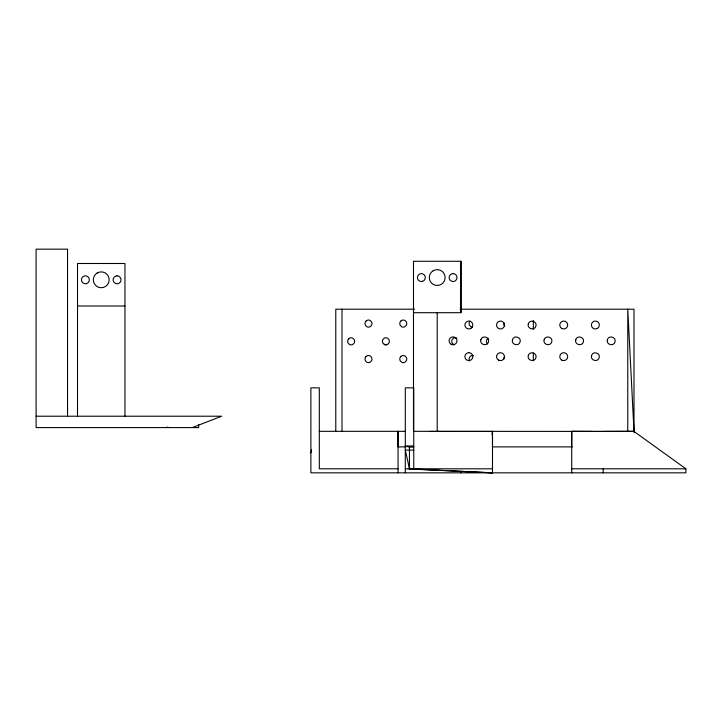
<?xml version="1.0" encoding="UTF-8"?>
<svg xmlns="http://www.w3.org/2000/svg" width="722" height="722" viewBox="0 0 722 722"><rect width="100%" height="100%" fill="white"/><g stroke="black" fill="none" stroke-linecap="round" stroke-linejoin="round"><path stroke-width="1.08" d="M413.489 312.698L460.934 312.698L460.934 261.265L413.489 261.265L413.489 430.844M461.096 472.838L461.096 471.385M492.007 434.599L492.494 431.323L492.485 446.891L572.23 446.891M571.725 446.909L571.725 431.44L634.006 431.44L685.9 468.804L685.9 472.838L310.875 472.838L310.875 387.858L319.314 387.858L319.314 468.804L398.057 468.804M310.875 452.865L311.633 449.653M470.121 321.091L469.571 321.822A3.61 3.61 0 0 0 469.571 325.369L470.834 326.669A3.402 3.402 0 0 0 472.576 327.147M504.813 356.56L504.263 357.3A3.61 3.61 0 0 0 503.794 359.069M387.615 344.403L388.878 343.103A3.61 3.61 0 0 0 388.878 339.557L387.615 338.257A3.402 3.402 0 0 0 384.14 338.257L382.868 339.557A3.61 3.61 0 0 0 382.868 343.103L384.943 344.755L387.615 344.403A3.402 3.402 0 0 1 384.14 344.403M488.18 338.257L486.917 339.557A3.61 3.61 0 0 0 486.917 343.103L487.467 343.843M192.287 427.586L221.618 416.215L36.1 416.215M165.744 427.586L167.928 427.099M77.516 306.002L124.96 306.002M414.59 309.206L335.784 309.206L335.784 431.44M460.076 309.206L633.997 309.206L633.997 432.496M319.314 431.323L405.466 431.323M413.562 431.323L634.006 431.44M603.195 431.44L634.006 431.323L627.77 309.206L627.77 431.323M413.751 445.979L405.304 445.979L409.455 447.117L413.751 447.117M405.872 446.891L398.057 446.891L398.057 431.323L398.057 472.838M413.751 450.122L405.304 450.131L409.455 468.804L492.494 472.838L492.494 431.323M492.494 468.804L405.304 468.804L492.494 472.838M571.725 468.804L685.9 468.804M492.494 431.44L430.213 431.44M592.482 431.44L571.725 431.341L571.725 472.838M504.813 326.1L504.263 325.369A3.61 3.61 0 0 1 503.911 322.68M603.195 468.804L603.195 472.838M533.341 320.406L533.341 329.367M533.341 352.896L533.341 360.738M460.934 261.265L460.934 312.698M437.207 312.698L437.216 430.872M413.751 468.804L413.751 387.858L405.304 387.858L405.304 472.838M409.455 447.117L409.455 468.804M342.011 309.206L342.011 431.323M198.667 424.617L198.667 427.586L36.1 427.586L36.1 249.162L67.543 249.162L67.543 416.215M124.96 416.332L124.96 263.494L77.516 263.494L77.516 416.413M454.328 344.764A3.402 3.402 0 0 1 453.488 344.403L452.225 343.103A3.61 3.61 0 0 1 452.225 339.557L453.488 338.257A3.402 3.402 0 0 1 456.963 338.257M473.47 355.639A3.402 3.402 0 0 0 470.834 356L469.571 357.3A3.61 3.61 0 0 0 469.571 360.847M480.843 339.818C479.336 344.674 487.35 346.813 488.478 341.858C489.976 337.003 481.971 334.855 480.843 339.818M512.476 339.818C510.968 344.674 518.983 346.813 520.111 341.858C521.609 337.003 513.604 334.855 512.476 339.818M528.287 323.998C526.789 328.853 534.794 331.001 535.923 326.046C537.43 321.191 529.416 319.043 528.287 323.998M528.287 355.63C526.789 360.486 534.794 362.634 535.923 357.679C537.43 352.823 529.416 350.675 528.287 355.63M544.108 339.818C542.601 344.674 550.615 346.813 551.743 341.858C553.242 337.003 545.236 334.855 544.108 339.818M575.732 339.818C574.234 344.674 582.248 346.813 583.376 341.858C584.874 337.003 576.869 334.855 575.732 339.818M591.553 355.63C590.054 360.486 598.06 362.634 599.188 357.679C600.695 352.823 592.681 350.675 591.553 355.63M607.364 339.818C605.866 344.674 613.88 346.813 615.009 341.858C616.507 337.003 608.493 334.855 607.364 339.818M348.69 338.826L348.139 339.557A3.61 3.61 0 0 0 348.139 343.103L349.412 344.403A3.402 3.402 0 0 0 352.877 344.403L354.15 343.103A3.61 3.61 0 0 0 354.15 339.557L352.877 338.257A3.402 3.402 0 0 0 349.412 338.257L348.69 338.826M366.036 321.091L365.485 321.822A3.61 3.61 0 0 0 365.485 325.369L366.758 326.669A3.402 3.402 0 0 0 370.224 326.669L371.496 325.369A3.61 3.61 0 0 0 371.496 321.822L370.224 320.523A3.402 3.402 0 0 0 366.758 320.523L366.036 321.091M366.036 356.56L365.485 357.3A3.61 3.61 0 0 0 365.485 360.847L366.758 362.146A3.402 3.402 0 0 0 370.224 362.146L371.496 360.847A3.61 3.61 0 0 0 371.496 357.3L370.224 356A3.402 3.402 0 0 0 366.758 356L366.036 356.56M400.809 321.091L400.259 321.822A3.61 3.61 0 0 0 400.259 325.369L401.522 326.669A3.402 3.402 0 0 0 404.997 326.669L406.26 325.369A3.61 3.61 0 0 0 406.26 321.822L404.997 320.523A3.402 3.402 0 0 0 401.522 320.523L400.809 321.091M400.809 356.56L400.259 357.3A3.61 3.61 0 0 0 400.259 360.847L401.522 362.146A3.402 3.402 0 0 0 404.997 362.146L406.26 360.847A3.61 3.61 0 0 0 406.26 357.3L404.997 356A3.402 3.402 0 0 0 401.522 356L400.809 356.56M97.181 273.015L95.566 274.297A7.906 7.906 0 0 0 94.447 283.854L95.728 285.479A7.906 7.906 0 0 0 105.286 286.598L106.91 285.316A7.906 7.906 0 0 0 108.029 275.759L106.748 274.134A7.906 7.906 0 0 0 97.181 273.015M433.164 270.786L431.539 272.059A7.906 7.906 0 0 0 430.42 281.625C432.902 285.975 439.454 286.742 442.884 283.087A7.906 7.906 0 0 0 444.003 273.521L442.721 271.905A7.906 7.906 0 0 0 435.059 269.965L433.164 270.786M470.816 328.447L468.84 328.979A3.953 3.953 0 0 1 465.13 323.673A3.953 3.953 0 0 1 471.385 321.994A3.953 3.953 0 0 1 470.816 328.447M597.347 328.447L595.37 328.979A3.953 3.953 0 0 1 591.652 323.673A3.953 3.953 0 0 1 597.915 321.994A3.953 3.953 0 0 1 597.347 328.447M117.054 275.849L116.025 275.985A3.953 3.953 0 0 0 116.025 283.629L117.054 283.764A3.953 3.953 0 0 0 121.007 279.802A3.953 3.953 0 0 0 117.054 275.849M86.441 283.629L85.422 283.764A3.953 3.953 0 0 1 81.469 279.802A3.953 3.953 0 0 1 85.422 275.849L86.441 275.985A3.953 3.953 0 0 1 86.441 283.629M453.028 273.62L452.008 273.755A3.953 3.953 0 0 0 452.008 281.39L453.028 281.526A3.953 3.953 0 0 0 456.981 277.573A3.953 3.953 0 0 0 453.028 273.62M422.415 281.39L421.395 281.526A3.953 3.953 0 0 1 417.442 277.573A3.953 3.953 0 0 1 421.395 273.62L422.415 273.755A3.953 3.953 0 0 1 422.415 281.39M468.84 352.697L467.82 352.832A3.953 3.953 0 0 0 465.816 359.195A3.953 3.953 0 0 0 472.423 358.329A3.953 3.953 0 0 0 468.84 352.697M498.496 328.447A3.953 3.953 0 0 0 504.425 325.017A3.953 3.953 0 0 0 498.496 321.597A3.953 3.953 0 0 0 498.496 328.447M561.761 328.447A3.953 3.953 0 0 0 567.691 325.017A3.953 3.953 0 0 0 561.761 321.597A3.953 3.953 0 0 0 561.761 328.447M561.761 360.079A3.953 3.953 0 0 0 567.691 356.65A3.953 3.953 0 0 0 561.761 353.229A3.953 3.953 0 0 0 561.761 360.079M498.496 360.079A3.953 3.953 0 0 0 504.425 356.65A3.953 3.953 0 0 0 498.496 353.229A3.953 3.953 0 0 0 498.496 360.079M451.051 344.259A3.953 3.953 0 0 0 456.981 340.838A3.953 3.953 0 0 0 451.051 337.418A3.953 3.953 0 0 0 451.051 344.259"/></g></svg>
